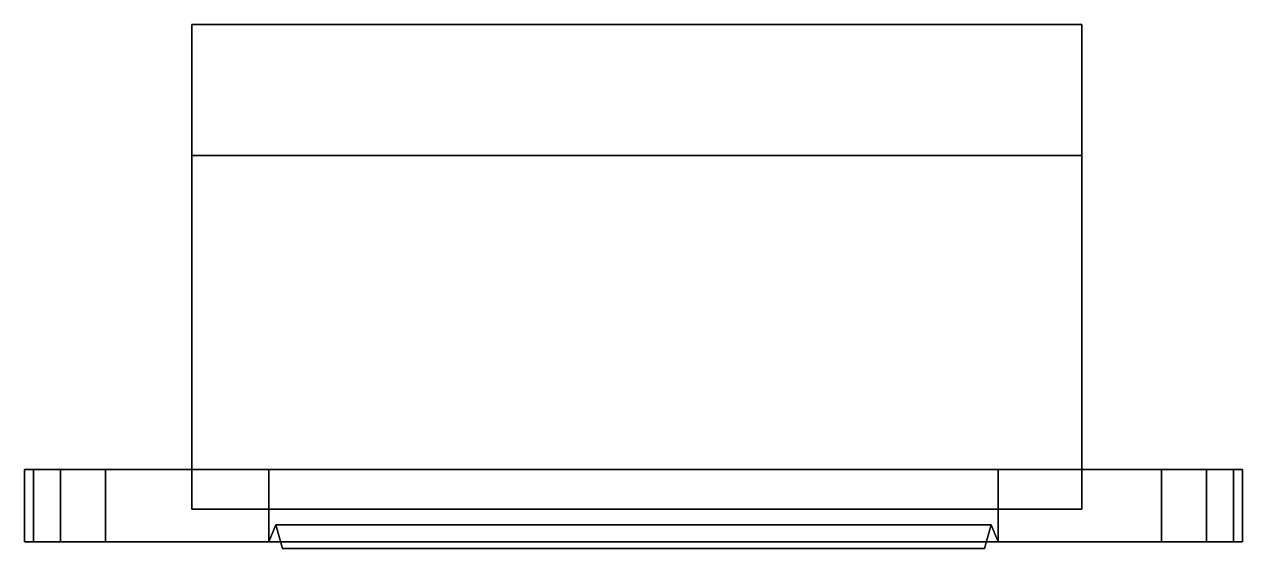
# Model space of a CAD drawing. Extents: x 0 to 30.1, y -2 to 11.
import ezdxf

# ---------------------------------------------------------------- set-up
doc = ezdxf.new("R2010")
doc.units = 0
doc.layers.add('METAL', color=152, linetype='CONTINUOUS')

msp = doc.modelspace()

# ---------------------------------------------------------------- meshes
at = {"layer": 'METAL'}
mesh = msp.add_polyface(dxfattribs=at)
corners = [(4.152, -0.981, 79.919), (4.152, -0.981, 79.919), (4.152, -0.981, 79.919), (4.152, 10.974, 79.919), (4.152, 10.974, 79.919), (4.152, 10.974, 79.919), (26.103, -0.981, 79.919), (26.103, -0.981, 79.919), (26.103, -0.981, 79.919), (26.103, 10.974, 79.919), (26.103, 10.974, 79.919), (26.103, 10.974, 79.919), (4.152, -0.981, 68.063), (4.152, -0.981, 68.063), (26.103, 10.974, 68.063), (26.103, 10.974, 68.063), (4.152, 10.974, 68.063), (4.152, 10.974, 68.063), (26.103, -0.981, 68.063), (26.103, -0.981, 68.063), (4.152, -0.981, 64.216), (4.152, -0.981, 64.216), (4.152, 7.745, 64.216), (4.152, 7.745, 64.216), (26.103, -0.981, 64.216), (26.103, -0.981, 64.216), (26.103, 7.745, 64.216), (26.103, 7.745, 64.216), (4.152, -0.981, 19.834), (4.152, -0.981, 19.834), (4.152, 7.745, 19.834), (4.152, 7.745, 19.834), (26.103, -0.981, 19.834), (26.103, -0.981, 19.834), (26.103, 7.745, 19.834), (26.103, 7.745, 19.834), (4.152, -0.981, 15.987), (4.152, -0.981, 15.987), (4.152, 10.974, 15.987), (4.152, 10.974, 15.987), (26.103, -0.981, 15.987), (26.103, -0.981, 15.987), (26.103, 10.974, 15.987), (26.103, 10.974, 15.987), (4.152, -0.981, 4.131), (4.152, -0.981, 4.131), (4.152, -0.981, 4.131), (4.152, 10.974, 4.131), (4.152, 10.974, 4.131), (4.152, 10.974, 4.131), (26.103, -0.981, 4.131), (26.103, -0.981, 4.131), (26.103, -0.981, 4.131), (26.103, 10.974, 4.131), (26.103, 10.974, 4.131), (26.103, 10.974, 4.131)]
mesh.append_faces([[corners[k] for k in face] for face in [(24, 21, 29, 32), (23, 27, 34, 30), (26, 25, 33, 35), (6, 9, 3, 0), (31, 28, 20, 22), (46, 49, 55, 52), (18, 13, 21, 24), (37, 40, 32, 29), (17, 15, 27, 23), (42, 38, 30, 34), (14, 19, 25, 26), (41, 43, 35, 33), (39, 36, 28, 31), (12, 16, 22, 20), (7, 2, 13, 18), (45, 50, 40, 37), (5, 10, 15, 17), (53, 48, 38, 42), (11, 8, 19, 14), (51, 54, 43, 41), (47, 44, 36, 39), (1, 4, 16, 12)]])
mesh = msp.add_polyface(dxfattribs=at)
corners = [(2.022, -1.785, 83.935), (2.022, -1.785, 83.935), (2.022, 0, 83.935), (2.022, 0, 83.935), (6.052, -1.785, 83.935), (6.052, -1.785, 83.935), (6.052, 0, 83.935), (6.052, 0, 83.935), (24.036, -1.785, 83.935), (24.036, -1.785, 83.935), (24.036, 0, 83.935), (24.036, 0, 83.935), (28.065, -1.785, 83.935), (28.065, -1.785, 83.935), (28.065, 0, 83.935), (28.065, 0, 83.935), (0.911, -1.785, 83.713), (0.911, -1.785, 83.713), (0.911, -1.785, 83.713), (0.911, 0, 83.713), (0.911, 0, 83.713), (0.911, 0, 83.713), (29.176, -1.785, 83.713), (29.176, -1.785, 83.713), (29.176, -1.785, 83.713), (29.176, 0, 83.713), (29.176, 0, 83.713), (29.176, 0, 83.713), (0.244, -1.785, 83.046), (0.244, -1.785, 83.046), (0.244, -1.785, 83.046), (0.244, 0, 83.046), (0.244, 0, 83.046), (0.244, 0, 83.046), (29.843, -1.785, 83.046), (29.843, -1.785, 83.046), (29.843, -1.785, 83.046), (29.843, 0, 83.046), (29.843, 0, 83.046), (29.843, 0, 83.046), (0.022, -1.785, 81.935), (0.022, -1.785, 81.935), (0.022, 0, 81.935), (0.022, 0, 81.935), (30.065, -1.785, 81.935), (30.065, -1.785, 81.935), (30.065, 0, 81.935), (30.065, 0, 81.935), (0.022, 0, 71.065), (0.022, 0, 71.065), (0.244, 0, 71.065), (0.911, 0, 71.065), (2.022, 0, 71.065), (6.052, 0, 71.065), (24.036, 0, 71.065), (28.065, 0, 71.065), (29.176, 0, 71.065), (29.843, 0, 71.065), (30.065, 0, 71.065), (30.065, 0, 71.065), (0.022, -1.785, 71.065), (0.022, -1.785, 71.065), (0.244, -1.785, 71.065), (0.911, -1.785, 71.065), (2.022, -1.785, 71.065), (6.052, -1.785, 71.065), (6.052, -1.785, 71.065), (6.052, -1.785, 71.065), (24.036, -1.785, 71.065), (24.036, -1.785, 71.065), (24.036, -1.785, 71.065), (28.065, -1.785, 71.065), (29.176, -1.785, 71.065), (29.843, -1.785, 71.065), (30.065, -1.785, 71.065), (30.065, -1.785, 71.065), (6.221, -1.363, 70.895), (6.221, -1.363, 70.895), (6.221, -1.363, 70.895), (6.221, -1.363, 70.895), (23.866, -1.363, 70.895), (23.866, -1.363, 70.895), (23.866, -1.363, 70.895), (23.866, -1.363, 70.895), (6.391, -1.951, 70.726), (6.391, -1.951, 70.726), (6.391, -1.951, 70.726), (23.696, -1.951, 70.726), (23.696, -1.951, 70.726), (23.696, -1.951, 70.726), (6.391, -1.951, 13.21), (6.391, -1.951, 13.21), (6.391, -1.951, 13.21), (23.696, -1.951, 13.21), (23.696, -1.951, 13.21), (23.696, -1.951, 13.21), (6.221, -1.363, 13.04), (6.221, -1.363, 13.04), (6.221, -1.363, 13.04), (6.221, -1.363, 13.04), (23.866, -1.363, 13.04), (23.866, -1.363, 13.04), (23.866, -1.363, 13.04), (23.866, -1.363, 13.04), (0.244, 0, 12.87), (29.843, 0, 12.87), (0.022, 0, 12.87), (0.022, 0, 12.87), (0.911, 0, 12.87), (2.022, 0, 12.87), (6.052, 0, 12.87), (24.036, 0, 12.87), (28.065, 0, 12.87), (29.176, 0, 12.87), (30.065, 0, 12.87), (30.065, 0, 12.87), (0.022, -1.785, 12.87), (0.022, -1.785, 12.87), (0.244, -1.785, 12.87), (0.911, -1.785, 12.87), (2.022, -1.785, 12.87), (6.052, -1.785, 12.87), (6.052, -1.785, 12.87), (6.052, -1.785, 12.87), (24.036, -1.785, 12.87), (24.036, -1.785, 12.87), (24.036, -1.785, 12.87), (28.065, -1.785, 12.87), (29.176, -1.785, 12.87), (29.843, -1.785, 12.87), (30.065, -1.785, 12.87), (30.065, -1.785, 12.87), (0.022, -1.785, 2), (0.022, -1.785, 2), (0.022, 0, 2), (0.022, 0, 2), (30.065, -1.785, 2), (30.065, -1.785, 2), (30.065, 0, 2), (30.065, 0, 2), (0.244, -1.785, 0.889), (0.244, -1.785, 0.889), (0.244, -1.785, 0.889), (0.244, 0, 0.889), (0.244, 0, 0.889), (0.244, 0, 0.889), (29.843, -1.785, 0.889), (29.843, -1.785, 0.889), (29.843, -1.785, 0.889), (29.843, 0, 0.889), (29.843, 0, 0.889), (29.843, 0, 0.889), (0.911, -1.785, 0.222), (0.911, -1.785, 0.222), (0.911, -1.785, 0.222), (0.911, 0, 0.222), (0.911, 0, 0.222), (0.911, 0, 0.222), (29.176, -1.785, 0.222), (29.176, -1.785, 0.222), (29.176, -1.785, 0.222), (29.176, 0, 0.222), (29.176, 0, 0.222), (29.176, 0, 0.222), (2.022, -1.785), (2.022, -1.785), (2.022, 0), (2.022, 0), (6.052, -1.785), (6.052, -1.785), (6.052, 0), (6.052, 0), (24.036, -1.785), (24.036, -1.785), (24.036, 0), (24.036, 0), (28.065, -1.785), (28.065, -1.785), (28.065, 0), (28.065, 0)]
mesh.append_faces([[corners[k] for k in face] for face in [(59, 75, 131, 115), (111, 54, 55, 112), (69, 126, 127, 71), (12, 14, 10, 8), (179, 177, 173, 175), (47, 45, 75, 59), (137, 139, 115, 131), (178, 174, 111, 112), (11, 15, 55, 54), (13, 9, 69, 71), (172, 176, 127, 126), (68, 81, 101, 125), (67, 79, 83, 70), (103, 95, 92, 99), (89, 94, 102, 82), (35, 45, 47, 38), (150, 139, 137, 147), (23, 34, 37, 26), (12, 22, 25, 14), (162, 151, 148, 159), (179, 163, 160, 177), (146, 129, 128, 158), (129, 73, 72, 128), (72, 73, 36, 24), (24, 13, 71, 72), (71, 127, 128, 72), (127, 176, 158, 128), (39, 57, 56, 27), (57, 105, 113, 56), (113, 105, 149, 161), (161, 178, 112, 113), (112, 55, 56, 113), (55, 15, 27, 56), (46, 58, 57, 39), (58, 114, 105, 57), (105, 114, 138, 149), (136, 130, 129, 146), (130, 74, 73, 129), (73, 74, 44, 36), (175, 173, 169, 171), (54, 53, 7, 11), (48, 106, 116, 60), (6, 4, 8, 10), (110, 109, 52, 53), (65, 64, 120, 122), (0, 4, 6, 2), (167, 171, 169, 165), (111, 174, 170, 110), (65, 69, 9, 5), (42, 48, 60, 40), (132, 116, 106, 134), (166, 109, 110, 170), (7, 53, 52, 3), (1, 64, 65, 5), (168, 122, 120, 164), (66, 123, 98, 78), (85, 77, 97, 90), (29, 32, 42, 40), (144, 141, 132, 134), (17, 20, 31, 28), (0, 2, 19, 16), (156, 153, 142, 145), (167, 165, 154, 157), (140, 152, 119, 118), (118, 119, 63, 62), (63, 18, 30, 62), (18, 63, 64, 1), (64, 63, 119, 120), (120, 119, 152, 164), (33, 21, 51, 50), (50, 51, 108, 104), (108, 155, 143, 104), (155, 108, 109, 166), (109, 108, 51, 52), (52, 51, 21, 3), (43, 33, 50, 49), (49, 50, 104, 107), (104, 143, 135, 107), (133, 140, 118, 117), (117, 118, 62, 61), (62, 30, 41, 61), (111, 110, 53, 54), (88, 86, 91, 93), (126, 122, 168, 172), (124, 100, 96, 121), (87, 80, 76, 84)]])

doc.saveas('drawing.dxf')
